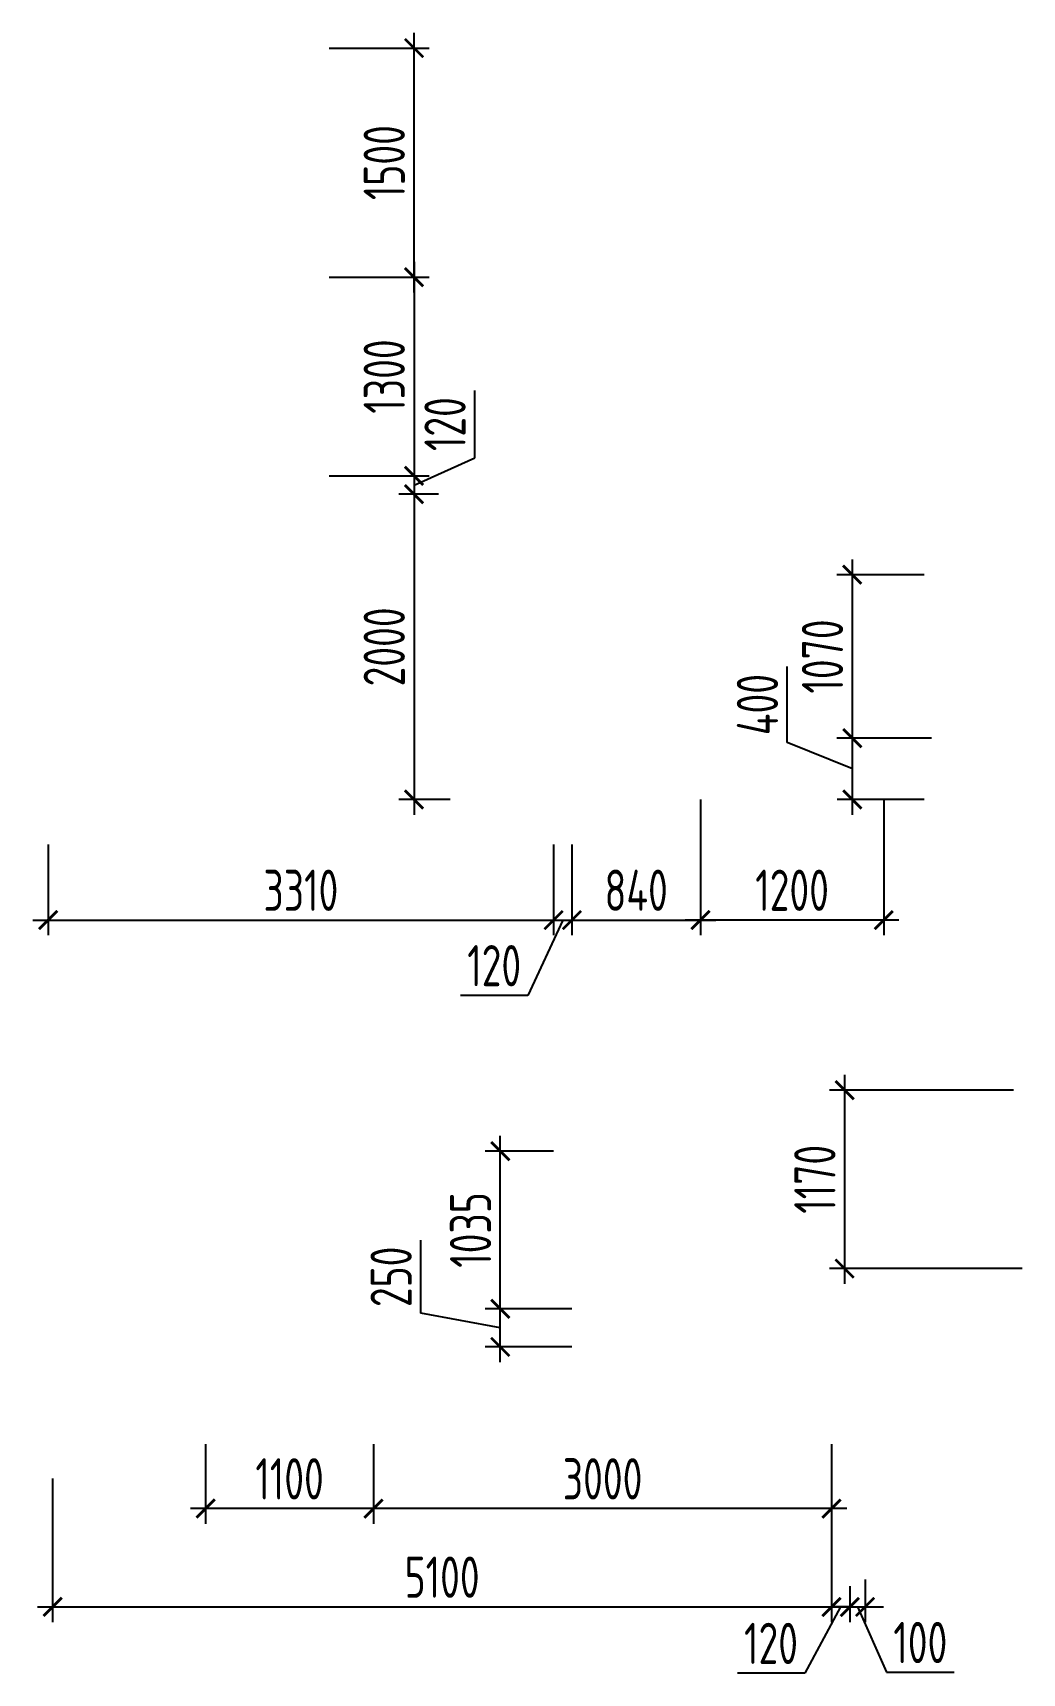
# Model space of a CAD drawing. Header units: millimetres. Extents: x -350007 to 536090, y -888 to 198380.
# Drawn here: x -291057 to -284577, y 59957 to 70701 of the extents above; entities that cross this region are included whole.
import ezdxf

# ---------------------------------------------------------------- set-up
doc = ezdxf.new("R2010")
doc.units = ezdxf.units.MM
doc.layers.add('АР_Размеры нов.', color=15, linetype='Continuous', lineweight=0)
doc.styles.add('ISOCPEUR', font='isocpeur.ttf', dxfattribs={"width": 0.7})
doc.dimstyles.new('R_100', dxfattribs={"dimtxt": 270, "dimasz": 120, "dimexe": 100, "dimexo": 0, "dimgap": 60, "dimtad": 1, "dimdec": 0, "dimrnd": 5, "dimzin": 0, "dimdsep": 46, "dimtxsty": 'ISOCPEUR', "dimblk": 'ARCHTICK', "dimcen": 0, "dimdle": 100, "dimclrd": 256, "dimclre": 256, "dimclrt": 256, "dimadec": 0, "dimazin": 0, "dimtfac": 2, "dimtdec": 0, "dimtofl": 0, "dimtmove": 1, "dimatfit": 3, "dimfxl": 1, "dimtvp": 3, "dimtolj": 1, "dimtzin": 0, "dimarcsym": 0})

# ---------------------------------------------------------------- blocks, each defined once
blk = doc.blocks.new('_ArchTick')
at = {"color": 0, "linetype": 'ByBlock', "const_width": 0.15}
blk.add_lwpolyline([(-0.5, -0.5), (0.5, 0.5)], dxfattribs=at)
blk = doc.blocks.new('*D2559')
at = {"layer": 'Defpoints', "color": 0, "ltscale": 100, "transparency": 16777216}
for p in [(-287995, 63376), (-287646, 63376), (-287646, 62343)]:
    blk.add_point(p, dxfattribs=at)
at = {"layer": 'АР_Размеры нов.', "lineweight": -2, "ltscale": 100, "transparency": 16777216}
for p, q in [((-287995, 62243), (-287995, 63476)), ((-287646, 63376), (-288095, 63376)), ((-287646, 62343), (-288095, 62343))]:
    blk.add_line(p, q, dxfattribs=at)
at = {"layer": 'АР_Размеры нов.', "lineweight": -2, "ltscale": 100, "transparency": 16777216, "xscale": 120, "yscale": 120, "zscale": 120}
for p, rotation in [((-287995, 63376), 90), ((-287995, 62343), 270)]:
    blk.add_blockref('_ArchTick', p, dxfattribs=dict(at, rotation=rotation))
at = {"layer": 'АР_Размеры нов.', "ltscale": 100, "transparency": 16777216, "insert": (-288190, 62860), "char_height": 270, "attachment_point": 5, "rotation": 90, "style": 'ISOCPEUR'}
blk.add_mtext('\\A1;1035', dxfattribs=at)
blk = doc.blocks.new('*D2560')
at = {"layer": 'Defpoints', "color": 0, "ltscale": 100, "transparency": 16777216}
for p in [(-284633, 63776), (-285740, 62607), (-284577, 62607)]:
    blk.add_point(p, dxfattribs=at)
at = {"layer": 'АР_Размеры нов.', "lineweight": -2, "ltscale": 100, "transparency": 16777216}
for p, q in [((-285740, 63876), (-285740, 62507)), ((-284633, 63776), (-285840, 63776)), ((-284577, 62607), (-285840, 62607))]:
    blk.add_line(p, q, dxfattribs=at)
at = {"layer": 'АР_Размеры нов.', "lineweight": -2, "ltscale": 100, "transparency": 16777216, "xscale": 120, "yscale": 120, "zscale": 120}
for p, rotation in [((-285740, 63776), 90), ((-285740, 62607), 270)]:
    blk.add_blockref('_ArchTick', p, dxfattribs=dict(at, rotation=rotation))
at = {"layer": 'АР_Размеры нов.', "ltscale": 100, "transparency": 16777216, "insert": (-285935, 63192), "char_height": 270, "attachment_point": 5, "rotation": 90, "style": 'ISOCPEUR'}
blk.add_mtext('\\A1;1170', dxfattribs=at)
blk = doc.blocks.new('*D2656')
at = {"layer": 'Defpoints', "color": 0, "ltscale": 100, "transparency": 16777216}
for p in [(-285218, 67152), (-285690, 66081), (-285171, 66081)]:
    blk.add_point(p, dxfattribs=at)
at = {"layer": 'АР_Размеры нов.', "lineweight": -2, "ltscale": 100, "transparency": 16777216}
for p, q in [((-285218, 67152), (-285790, 67152)), ((-285690, 67252), (-285690, 65981)), ((-285171, 66081), (-285790, 66081))]:
    blk.add_line(p, q, dxfattribs=at)
at = {"layer": 'АР_Размеры нов.', "lineweight": -2, "ltscale": 100, "transparency": 16777216, "xscale": 120, "yscale": 120, "zscale": 120}
for p, rotation in [((-285690, 67152), 90), ((-285690, 66081), 270)]:
    blk.add_blockref('_ArchTick', p, dxfattribs=dict(at, rotation=rotation))
at = {"layer": 'АР_Размеры нов.', "ltscale": 100, "transparency": 16777216, "insert": (-285885, 66616), "char_height": 270, "attachment_point": 5, "rotation": 90, "style": 'ISOCPEUR'}
blk.add_mtext('\\A1;1070', dxfattribs=at)
blk = doc.blocks.new('*D2668')
at = {"layer": 'Defpoints', "color": 0, "ltscale": 100, "transparency": 16777216}
for p in [(-287995, 62343), (-287526, 62343), (-287526, 62094)]:
    blk.add_point(p, dxfattribs=at)
at = {"layer": 'АР_Размеры нов.', "lineweight": -2, "ltscale": 100, "transparency": 16777216}
for p, q in [((-288515, 62314), (-288515, 62793)), ((-287995, 61994), (-287995, 62443)), ((-287526, 62343), (-288095, 62343)), ((-287995, 62219), (-288515, 62314)), ((-287526, 62094), (-288095, 62094))]:
    blk.add_line(p, q, dxfattribs=at)
at = {"layer": 'АР_Размеры нов.', "lineweight": -2, "ltscale": 100, "transparency": 16777216, "xscale": 120, "yscale": 120, "zscale": 120}
for p, rotation in [((-287995, 62343), 90), ((-287995, 62094), 270)]:
    blk.add_blockref('_ArchTick', p, dxfattribs=dict(at, rotation=rotation))
at = {"layer": 'АР_Размеры нов.', "ltscale": 100, "transparency": 16777216, "insert": (-288710, 62553), "char_height": 270, "attachment_point": 5, "rotation": 90, "style": 'ISOCPEUR'}
blk.add_mtext('\\A1;250', dxfattribs=at)
blk = doc.blocks.new('*D2672')
at = {"layer": 'Defpoints', "color": 0, "ltscale": 100, "transparency": 16777216}
for p in [(-289115, 70601), (-288560, 70601), (-289115, 69101)]:
    blk.add_point(p, dxfattribs=at)
at = {"layer": 'АР_Размеры нов.', "lineweight": -2, "ltscale": 100, "transparency": 16777216}
for p, q in [((-288560, 69001), (-288560, 70701)), ((-289115, 70601), (-288460, 70601)), ((-289115, 69101), (-288460, 69101))]:
    blk.add_line(p, q, dxfattribs=at)
at = {"layer": 'АР_Размеры нов.', "lineweight": -2, "ltscale": 100, "transparency": 16777216, "xscale": 120, "yscale": 120, "zscale": 120}
for p, rotation in [((-288560, 70601), 90), ((-288560, 69101), 270)]:
    blk.add_blockref('_ArchTick', p, dxfattribs=dict(at, rotation=rotation))
at = {"layer": 'АР_Размеры нов.', "ltscale": 100, "transparency": 16777216, "insert": (-288755, 69851), "char_height": 270, "attachment_point": 5, "rotation": 90, "style": 'ISOCPEUR'}
blk.add_mtext('\\A1;1500', dxfattribs=at)
blk = doc.blocks.new('*D2910')
at = {"layer": 'Defpoints', "color": 0, "ltscale": 100, "transparency": 16777216}
for p in [(-289115, 69101), (-289115, 67799), (-288560, 67799)]:
    blk.add_point(p, dxfattribs=at)
at = {"layer": 'АР_Размеры нов.', "lineweight": -2, "ltscale": 100, "transparency": 16777216}
for p, q in [((-288560, 69201), (-288560, 67699)), ((-289115, 69101), (-288460, 69101)), ((-289115, 67799), (-288460, 67799))]:
    blk.add_line(p, q, dxfattribs=at)
at = {"layer": 'АР_Размеры нов.', "lineweight": -2, "ltscale": 100, "transparency": 16777216, "xscale": 120, "yscale": 120, "zscale": 120}
for p, rotation in [((-288560, 69101), 90), ((-288560, 67799), 270)]:
    blk.add_blockref('_ArchTick', p, dxfattribs=dict(at, rotation=rotation))
at = {"layer": 'АР_Размеры нов.', "ltscale": 100, "transparency": 16777216, "insert": (-288755, 68450), "char_height": 270, "attachment_point": 5, "rotation": 90, "style": 'ISOCPEUR'}
blk.add_mtext('\\A1;1300', dxfattribs=at)
blk = doc.blocks.new('*D2918')
at = {"layer": 'Defpoints', "color": 0, "ltscale": 100, "transparency": 16777216}
for p in [(-286684, 65679), (-285484, 65679), (-286684, 64890)]:
    blk.add_point(p, dxfattribs=at)
at = {"layer": 'АР_Размеры нов.', "lineweight": -2, "ltscale": 100, "transparency": 16777216}
for p, q in [((-286684, 65679), (-286684, 64790)), ((-285484, 65679), (-285484, 64790)), ((-285384, 64890), (-286784, 64890))]:
    blk.add_line(p, q, dxfattribs=at)
at = {"layer": 'АР_Размеры нов.', "lineweight": -2, "ltscale": 100, "transparency": 16777216, "xscale": 120, "yscale": 120, "zscale": 120, "rotation": 180}
blk.add_blockref('_ArchTick', (-286684, 64890), dxfattribs=at)
at = {"layer": 'АР_Размеры нов.', "lineweight": -2, "ltscale": 100, "transparency": 16777216, "xscale": 120, "yscale": 120, "zscale": 120}
blk.add_blockref('_ArchTick', (-285484, 64890), dxfattribs=at)
at = {"layer": 'АР_Размеры нов.', "ltscale": 100, "transparency": 16777216, "insert": (-286084, 65085), "char_height": 270, "attachment_point": 5, "style": 'ISOCPEUR'}
blk.add_mtext('\\A1;1200', dxfattribs=at)
blk = doc.blocks.new('*D2921')
at = {"layer": 'Defpoints', "color": 0, "ltscale": 100, "transparency": 16777216}
for p in [(-285689, 66081), (-285217, 66081), (-285218, 65679)]:
    blk.add_point(p, dxfattribs=at)
at = {"layer": 'АР_Размеры нов.', "lineweight": -2, "ltscale": 100, "transparency": 16777216}
for p, q in [((-286116, 66052), (-286116, 66550)), ((-285217, 66081), (-285789, 66081)), ((-285689, 65579), (-285689, 66181)), ((-285689, 65880), (-286116, 66052)), ((-285218, 65679), (-285789, 65679))]:
    blk.add_line(p, q, dxfattribs=at)
at = {"layer": 'АР_Размеры нов.', "lineweight": -2, "ltscale": 100, "transparency": 16777216, "xscale": 120, "yscale": 120, "zscale": 120}
for p, rotation in [((-285689, 66081), 90), ((-285689, 65679), 270)]:
    blk.add_blockref('_ArchTick', p, dxfattribs=dict(at, rotation=rotation))
at = {"layer": 'АР_Размеры нов.', "ltscale": 100, "transparency": 16777216, "insert": (-286311, 66301), "char_height": 270, "attachment_point": 5, "rotation": 90, "style": 'ISOCPEUR'}
blk.add_mtext('\\A1;400', dxfattribs=at)
blk = doc.blocks.new('*D2845')
at = {"layer": 'Defpoints', "color": 0, "ltscale": 500, "transparency": 16777216}
for p in [(-290927, 61233), (-285826, 60976), (-285826, 60391)]:
    blk.add_point(p, dxfattribs=at)
at = {"layer": 'АР_Размеры нов.', "lineweight": -2, "ltscale": 500, "transparency": 16777216}
for p, q in [((-290927, 61233), (-290927, 60291)), ((-285826, 60976), (-285826, 60291)), ((-291027, 60391), (-285726, 60391))]:
    blk.add_line(p, q, dxfattribs=at)
at = {"layer": 'АР_Размеры нов.', "lineweight": -2, "ltscale": 500, "transparency": 16777216, "xscale": 120, "yscale": 120, "zscale": 120, "rotation": 180}
blk.add_blockref('_ArchTick', (-290927, 60391), dxfattribs=at)
at = {"layer": 'АР_Размеры нов.', "lineweight": -2, "ltscale": 500, "transparency": 16777216, "xscale": 120, "yscale": 120, "zscale": 120}
blk.add_blockref('_ArchTick', (-285826, 60391), dxfattribs=at)
at = {"layer": 'АР_Размеры нов.', "lineweight": 13, "ltscale": 500, "transparency": 16777216, "insert": (-288376, 60586), "char_height": 270, "attachment_point": 5, "style": 'ISOCPEUR'}
blk.add_mtext('\\A1;5100', dxfattribs=at)
blk = doc.blocks.new('*D2846')
at = {"layer": 'Defpoints', "color": 0, "ltscale": 500, "transparency": 16777216}
for p in [(-285826, 60976), (-285706, 60528), (-285706, 60391)]:
    blk.add_point(p, dxfattribs=at)
at = {"layer": 'АР_Размеры нов.', "lineweight": -2, "ltscale": 500, "transparency": 16777216}
for p, q in [((-285826, 60976), (-285826, 60291)), ((-285706, 60528), (-285706, 60291)), ((-285766, 60391), (-286001, 59957)), ((-285926, 60391), (-285606, 60391)), ((-286001, 59957), (-286442, 59957))]:
    blk.add_line(p, q, dxfattribs=at)
at = {"layer": 'АР_Размеры нов.', "lineweight": -2, "ltscale": 500, "transparency": 16777216, "xscale": 120, "yscale": 120, "zscale": 120, "rotation": 180}
blk.add_blockref('_ArchTick', (-285826, 60391), dxfattribs=at)
at = {"layer": 'АР_Размеры нов.', "lineweight": -2, "ltscale": 500, "transparency": 16777216, "xscale": 120, "yscale": 120, "zscale": 120}
blk.add_blockref('_ArchTick', (-285706, 60391), dxfattribs=at)
at = {"layer": 'АР_Размеры нов.', "lineweight": 13, "ltscale": 500, "transparency": 16777216, "insert": (-286222, 60152), "char_height": 270, "attachment_point": 5, "style": 'ISOCPEUR'}
blk.add_mtext('\\A1;120', dxfattribs=at)
blk = doc.blocks.new('*D2847')
at = {"layer": 'Defpoints', "color": 0, "ltscale": 500, "transparency": 16777216}
for p in [(-285706, 60528), (-285606, 60570, -1), (-285606, 60391)]:
    blk.add_point(p, dxfattribs=at)
at = {"layer": 'АР_Размеры нов.', "lineweight": -2, "ltscale": 500, "transparency": 16777216}
for p, q in [((-285706, 60528), (-285706, 60291)), ((-285606, 60570), (-285606, 60291)), ((-285706, 60391), (-285826, 60391)), ((-285706, 60391), (-285606, 60391)), ((-285656, 60391), (-285465, 59963)), ((-285606, 60391), (-285486, 60391)), ((-285465, 59963), (-285023, 59963))]:
    blk.add_line(p, q, dxfattribs=at)
at = {"layer": 'АР_Размеры нов.', "lineweight": -2, "ltscale": 500, "transparency": 16777216, "xscale": 120, "yscale": 120, "zscale": 120}
blk.add_blockref('_ArchTick', (-285706, 60391), dxfattribs=at)
at = {"layer": 'АР_Размеры нов.', "lineweight": -2, "ltscale": 500, "transparency": 16777216, "xscale": 120, "yscale": 120, "zscale": 120, "rotation": 180}
blk.add_blockref('_ArchTick', (-285606, 60391), dxfattribs=at)
at = {"layer": 'АР_Размеры нов.', "lineweight": 13, "ltscale": 500, "transparency": 16777216, "insert": (-285244, 60158), "char_height": 270, "attachment_point": 5, "style": 'ISOCPEUR'}
blk.add_mtext('\\A1;100', dxfattribs=at)
blk = doc.blocks.new('*D2850')
at = {"layer": 'Defpoints', "color": 0, "ltscale": 500, "transparency": 16777216}
for p in [(-289115, 67799), (-288560, 67679), (-288399, 67679)]:
    blk.add_point(p, dxfattribs=at)
at = {"layer": 'АР_Размеры нов.', "lineweight": -2, "ltscale": 500, "transparency": 16777216}
for p, q in [((-288162, 67917), (-288162, 68359)), ((-288560, 67739), (-288162, 67917)), ((-289115, 67799), (-288460, 67799)), ((-288560, 67899), (-288560, 67579)), ((-288399, 67679), (-288660, 67679))]:
    blk.add_line(p, q, dxfattribs=at)
at = {"layer": 'АР_Размеры нов.', "lineweight": -2, "ltscale": 500, "transparency": 16777216, "xscale": 120, "yscale": 120, "zscale": 120}
for p, rotation in [((-288560, 67799), 90), ((-288560, 67679), 270)]:
    blk.add_blockref('_ArchTick', p, dxfattribs=dict(at, rotation=rotation))
at = {"layer": 'АР_Размеры нов.', "lineweight": 13, "ltscale": 500, "transparency": 16777216, "insert": (-288357, 68138), "char_height": 270, "attachment_point": 5, "rotation": 90, "style": 'ISOCPEUR'}
blk.add_mtext('\\A1;120', dxfattribs=at)
blk = doc.blocks.new('*D2851')
at = {"layer": 'Defpoints', "color": 0, "ltscale": 500, "transparency": 16777216}
for p in [(-288399, 67679), (-288560, 65679), (-288324, 65679)]:
    blk.add_point(p, dxfattribs=at)
at = {"layer": 'АР_Размеры нов.', "lineweight": -2, "ltscale": 500, "transparency": 16777216}
for p, q in [((-288560, 67779), (-288560, 65579)), ((-288399, 67679), (-288660, 67679)), ((-288324, 65679), (-288660, 65679))]:
    blk.add_line(p, q, dxfattribs=at)
at = {"layer": 'АР_Размеры нов.', "lineweight": -2, "ltscale": 500, "transparency": 16777216, "xscale": 120, "yscale": 120, "zscale": 120}
for p, rotation in [((-288560, 67679), 90), ((-288560, 65679), 270)]:
    blk.add_blockref('_ArchTick', p, dxfattribs=dict(at, rotation=rotation))
at = {"layer": 'АР_Размеры нов.', "lineweight": 13, "ltscale": 500, "transparency": 16777216, "insert": (-288755, 66679), "char_height": 270, "attachment_point": 5, "rotation": 90, "style": 'ISOCPEUR'}
blk.add_mtext('\\A1;2000', dxfattribs=at)
blk = doc.blocks.new('*D2852')
at = {"layer": 'Defpoints', "color": 0, "ltscale": 500, "transparency": 16777216}
for p in [(-290957, 65384), (-287646, 65384), (-287646, 64890)]:
    blk.add_point(p, dxfattribs=at)
at = {"layer": 'АР_Размеры нов.', "lineweight": -2, "ltscale": 500, "transparency": 16777216}
for p, q in [((-290957, 65384), (-290957, 64790)), ((-287646, 65384), (-287646, 64790)), ((-291057, 64890), (-287546, 64890))]:
    blk.add_line(p, q, dxfattribs=at)
at = {"layer": 'АР_Размеры нов.', "lineweight": -2, "ltscale": 500, "transparency": 16777216, "xscale": 120, "yscale": 120, "zscale": 120, "rotation": 180}
blk.add_blockref('_ArchTick', (-290957, 64890), dxfattribs=at)
at = {"layer": 'АР_Размеры нов.', "lineweight": -2, "ltscale": 500, "transparency": 16777216, "xscale": 120, "yscale": 120, "zscale": 120}
blk.add_blockref('_ArchTick', (-287646, 64890), dxfattribs=at)
at = {"layer": 'АР_Размеры нов.', "lineweight": 13, "ltscale": 500, "transparency": 16777216, "insert": (-289301, 65085), "char_height": 270, "attachment_point": 5, "style": 'ISOCPEUR'}
blk.add_mtext('\\A1;3310', dxfattribs=at)
blk = doc.blocks.new('*D2853')
at = {"layer": 'Defpoints', "color": 0, "ltscale": 500, "transparency": 16777216}
for p in [(-287646, 65384), (-287526, 65384), (-287526, 64890)]:
    blk.add_point(p, dxfattribs=at)
at = {"layer": 'АР_Размеры нов.', "lineweight": -2, "ltscale": 500, "transparency": 16777216}
for p, q in [((-287646, 65384), (-287646, 64790)), ((-287526, 65384), (-287526, 64790)), ((-287586, 64890), (-287814, 64396)), ((-287746, 64890), (-287426, 64890)), ((-287814, 64396), (-288256, 64396))]:
    blk.add_line(p, q, dxfattribs=at)
at = {"layer": 'АР_Размеры нов.', "lineweight": -2, "ltscale": 500, "transparency": 16777216, "xscale": 120, "yscale": 120, "zscale": 120, "rotation": 180}
blk.add_blockref('_ArchTick', (-287646, 64890), dxfattribs=at)
at = {"layer": 'АР_Размеры нов.', "lineweight": -2, "ltscale": 500, "transparency": 16777216, "xscale": 120, "yscale": 120, "zscale": 120}
blk.add_blockref('_ArchTick', (-287526, 64890), dxfattribs=at)
at = {"layer": 'АР_Размеры нов.', "lineweight": 13, "ltscale": 500, "transparency": 16777216, "insert": (-288035, 64591), "char_height": 270, "attachment_point": 5, "style": 'ISOCPEUR'}
blk.add_mtext('\\A1;120', dxfattribs=at)
blk = doc.blocks.new('*D2854')
at = {"layer": 'Defpoints', "color": 0, "ltscale": 500, "transparency": 16777216}
for p in [(-287526, 65384), (-286684, 65384), (-286684, 64890)]:
    blk.add_point(p, dxfattribs=at)
at = {"layer": 'АР_Размеры нов.', "lineweight": -2, "ltscale": 500, "transparency": 16777216}
for p, q in [((-287526, 65384), (-287526, 64790)), ((-286684, 65384), (-286684, 64790)), ((-287626, 64890), (-286584, 64890))]:
    blk.add_line(p, q, dxfattribs=at)
at = {"layer": 'АР_Размеры нов.', "lineweight": -2, "ltscale": 500, "transparency": 16777216, "xscale": 120, "yscale": 120, "zscale": 120, "rotation": 180}
blk.add_blockref('_ArchTick', (-287526, 64890), dxfattribs=at)
at = {"layer": 'АР_Размеры нов.', "lineweight": -2, "ltscale": 500, "transparency": 16777216, "xscale": 120, "yscale": 120, "zscale": 120}
blk.add_blockref('_ArchTick', (-286684, 64890), dxfattribs=at)
at = {"layer": 'АР_Размеры нов.', "lineweight": 13, "ltscale": 500, "transparency": 16777216, "insert": (-287105, 65085), "char_height": 270, "attachment_point": 5, "style": 'ISOCPEUR'}
blk.add_mtext('\\A1;840', dxfattribs=at)
blk = doc.blocks.new('*D2504')
at = {"layer": 'Defpoints', "color": 0, "ltscale": 500, "transparency": 16777216}
for p in [(-288825, 61456), (-285826, 61456), (-288825, 61035)]:
    blk.add_point(p, dxfattribs=at)
at = {"layer": 'АР_Размеры нов.', "lineweight": -2, "ltscale": 500, "transparency": 16777216}
for p, q in [((-288825, 61456), (-288825, 60935)), ((-285826, 61456), (-285826, 60935)), ((-285726, 61035), (-288925, 61035))]:
    blk.add_line(p, q, dxfattribs=at)
at = {"layer": 'АР_Размеры нов.', "lineweight": -2, "ltscale": 500, "transparency": 16777216, "xscale": 120, "yscale": 120, "zscale": 120, "rotation": 180}
blk.add_blockref('_ArchTick', (-288825, 61035), dxfattribs=at)
at = {"layer": 'АР_Размеры нов.', "lineweight": -2, "ltscale": 500, "transparency": 16777216, "xscale": 120, "yscale": 120, "zscale": 120}
blk.add_blockref('_ArchTick', (-285826, 61035), dxfattribs=at)
at = {"layer": 'АР_Размеры нов.', "lineweight": 13, "ltscale": 500, "transparency": 16777216, "insert": (-287325, 61230), "char_height": 270, "attachment_point": 5, "style": 'ISOCPEUR'}
blk.add_mtext('\\A1;3000', dxfattribs=at)
blk = doc.blocks.new('*D2505')
at = {"layer": 'Defpoints', "color": 0, "ltscale": 500, "transparency": 16777216}
for p in [(-289925, 61456), (-288825, 61456), (-289925, 61035)]:
    blk.add_point(p, dxfattribs=at)
at = {"layer": 'АР_Размеры нов.', "lineweight": -2, "ltscale": 500, "transparency": 16777216}
for p, q in [((-289925, 61456), (-289925, 60935)), ((-288825, 61456), (-288825, 60935)), ((-288725, 61035), (-290025, 61035))]:
    blk.add_line(p, q, dxfattribs=at)
at = {"layer": 'АР_Размеры нов.', "lineweight": -2, "ltscale": 500, "transparency": 16777216, "xscale": 120, "yscale": 120, "zscale": 120, "rotation": 180}
blk.add_blockref('_ArchTick', (-289925, 61035), dxfattribs=at)
at = {"layer": 'АР_Размеры нов.', "lineweight": -2, "ltscale": 500, "transparency": 16777216, "xscale": 120, "yscale": 120, "zscale": 120}
blk.add_blockref('_ArchTick', (-288825, 61035), dxfattribs=at)
at = {"layer": 'АР_Размеры нов.', "lineweight": 13, "ltscale": 500, "transparency": 16777216, "insert": (-289375, 61230), "char_height": 270, "attachment_point": 5, "style": 'ISOCPEUR'}
blk.add_mtext('\\A1;1100', dxfattribs=at)

msp = doc.modelspace()

# ---------------------------------------------------------------- dimensions: what is measured, and where the dimension line sits
at = {"layer": 'АР_Размеры нов.', "ltscale": 100}
for base, p1, p2, angle, picture, middle in [((-288560.1, 70601.1), (-289115.4, 69101.1), (-289115.4, 70601.1), 270, '*D2672', (-288755.1, 69851.1)), ((-288560.1, 67798.8), (-289115.4, 69101.1), (-289115.4, 67798.8), 90, '*D2910', (-288755.1, 68450)), ((-285689.9, 66080.9), (-285218.4, 67151.9), (-285171.4, 66080.9), 90, '*D2656', (-285884.9, 66616.4)), ((-285740.2, 62607.5), (-284632.7, 63776.4), (-284577, 62607.5), 90, '*D2560', (-285935.2, 63192)), ((-287995.1, 63376.1), (-287645.6, 62343.1), (-287645.7, 63376.1), 90, '*D2559', (-288190.1, 62859.6))]:
    dim = msp.add_linear_dim(base=base, p1=p1, p2=p2, angle=angle, dimstyle='R_100', override={"dimpost": '\\X', "dimfxl": 2.5, "dimarcsym": 2}, dxfattribs=at)
    dim.commit()
    dim.dimension.update_dxf_attribs({"geometry": picture, "text_midpoint": middle})
at = {"layer": 'АР_Размеры нов.', "lineweight": 13, "ltscale": 500}
dim = msp.add_linear_dim(base=(-288560.1, 67678.8), p1=(-289115.4, 67798.8), p2=(-288398.7, 67678.8), angle=90, dimstyle='R_100', override={"dimpost": '\\X', "dimfxl": 2.5, "dimarcsym": 2}, dxfattribs=at)
dim.commit()
dim.dimension.update_dxf_attribs({"geometry": '*D2850', "text_midpoint": (-288162.1, 67977.3), "dimtype": 160})
dim = msp.add_linear_dim(base=(-288560.1, 65678.8), p1=(-288398.7, 67678.8), p2=(-288323.7, 65678.8), angle=90, dimstyle='R_100', override={"dimpost": '\\X', "dimfxl": 2.5, "dimarcsym": 2}, dxfattribs=at)
dim.commit()
dim.dimension.update_dxf_attribs({"geometry": '*D2851', "text_midpoint": (-288755.1, 66678.8)})
at = {"layer": 'АР_Размеры нов.', "ltscale": 100}
for base, p1, p2, picture, middle in [((-285689.3, 66080.9), (-285218.4, 65678.8), (-285217, 66080.9), '*D2921', (-286116.3, 66112.2)), ((-287995.1, 62343.1), (-287525.5, 62094), (-287525.5, 62343.1), '*D2668', (-288515.1, 62373.6))]:
    dim = msp.add_linear_dim(base=base, p1=p1, p2=p2, angle=90, dimstyle='R_100', override={"dimpost": '\\X', "dimfxl": 2.5, "dimarcsym": 2}, dxfattribs=at)
    dim.commit()
    dim.dimension.update_dxf_attribs({"geometry": picture, "text_midpoint": middle, "dimtype": 160})
dim = msp.add_linear_dim(base=(-286683.8, 64890.3), p1=(-285483.8, 65678.8), p2=(-286683.8, 65678.8), dimstyle='R_100', override={"dimpost": '\\X', "dimfxl": 2.5, "dimarcsym": 2}, dxfattribs=at)
dim.commit()
dim.dimension.update_dxf_attribs({"geometry": '*D2918', "text_midpoint": (-286083.8, 65085.3)})
at = {"layer": 'АР_Размеры нов.', "lineweight": 13, "ltscale": 500}
for base, p1, p2, picture, middle in [((-287645.7, 64890.3), (-290956.8, 65384.5), (-287645.7, 65384.5), '*D2852', (-289301.3, 65085.3)), ((-286683.8, 64890.3), (-287525.5, 65384.5), (-286683.8, 65384.5), '*D2854', (-287104.7, 65085.3)), ((-289924.6, 61035.3), (-288824.6, 61455.7), (-289924.6, 61455.7), '*D2505', (-289374.6, 61230.3)), ((-288824.6, 61035.3), (-285825.7, 61455.7), (-288824.6, 61455.7), '*D2504', (-287325.1, 61230.3)), ((-285825.7, 60391), (-290926.8, 61233.3), (-285825.7, 60975.7), '*D2845', (-288376.3, 60586))]:
    dim = msp.add_linear_dim(base=base, p1=p1, p2=p2, dimstyle='R_100', override={"dimpost": '\\X'}, dxfattribs=at)
    dim.commit()
    dim.dimension.update_dxf_attribs({"geometry": picture, "text_midpoint": middle})
for base, p1, p2, picture, middle in [((-287525.5, 64890.3), (-287645.7, 65384.5), (-287525.5, 65384.5), '*D2853', (-287874.5, 64396.3)), ((-285705.5, 60391), (-285825.7, 60975.7), (-285705.5, 60527.7), '*D2846', (-286061.1, 59957)), ((-285605.5, 60391), (-285705.5, 60527.7), (-285605.5, 60570.3, -1.4), '*D2847', (-285404.7, 59963.5))]:
    dim = msp.add_linear_dim(base=base, p1=p1, p2=p2, dimstyle='R_100', override={"dimpost": '\\X'}, dxfattribs=at)
    dim.commit()
    dim.dimension.update_dxf_attribs({"geometry": picture, "text_midpoint": middle, "dimtype": 160})

doc.saveas('drawing.dxf')
